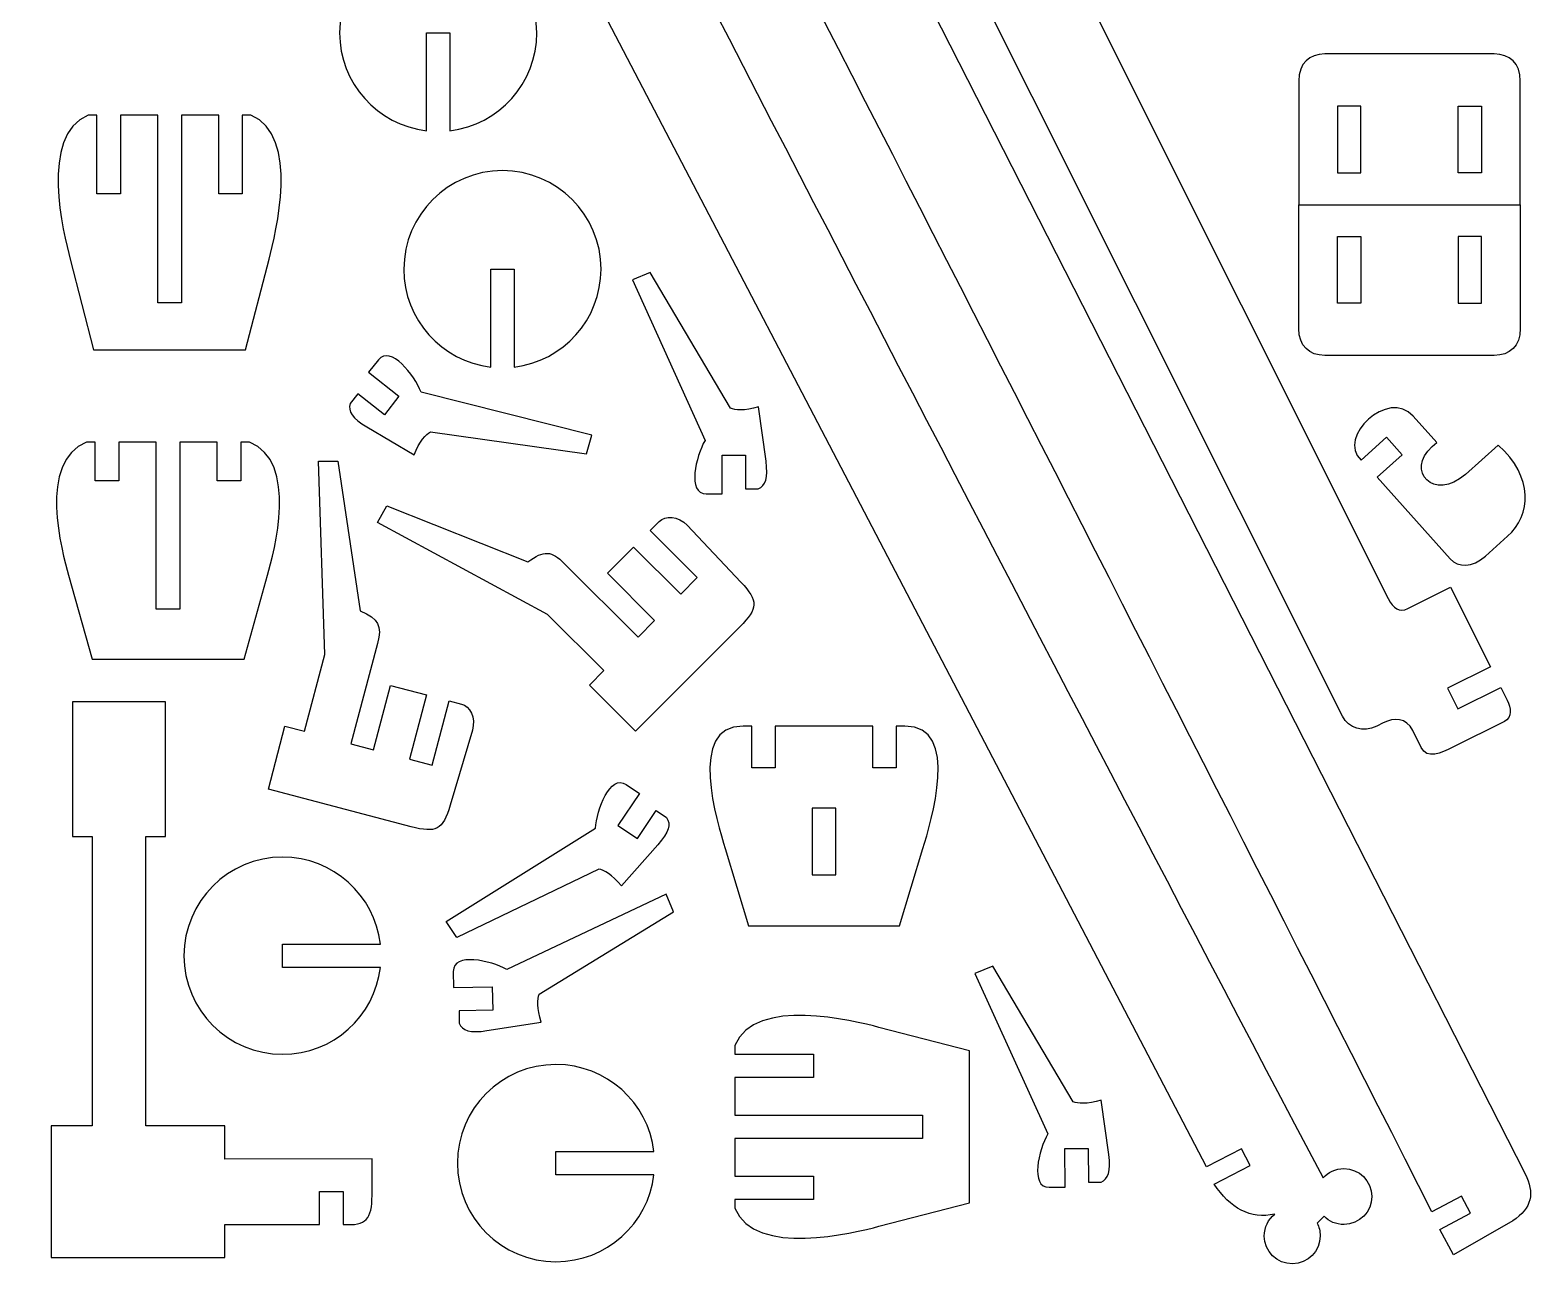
# Model space of a CAD drawing. Header units: centimetres. Extents: x -1670 to 781, y 182 to 1564.
# Drawn here: x -397 to 181, y 647 to 1121 of the extents above; entities that cross this region are included whole.
import ezdxf

# ---------------------------------------------------------------- set-up
doc = ezdxf.new("R2010")
doc.units = ezdxf.units.CM
doc.header["$MEASUREMENT"] = 0
doc.layers.add('Camada 1', color=3, linetype='Continuous')

msp = doc.modelspace()

# ---------------------------------------------------------------- linework, layer by layer
at = {"layer": 'Camada 1', "lineweight": 25}
for points, knots in [([(-339.38, 1449.46), (-292.67, 1438.41), (-248.25, 1415.81), (-209.82, 1350.07), (-209.82, 1350.07), (-209.82, 1350.07), (-193.86, 1322.9), (-193.86, 1322.9), (-193.86, 1322.9), (-193.86, 1322.9), (-181.94, 1329.22), (-181.94, 1329.22), (-181.94, 1329.22), (-181.94, 1329.22), (-178.48, 1322.7), (-178.48, 1322.7), (-178.48, 1322.7), (-178.48, 1322.7), (-190.9, 1316.11), (-190.9, 1316.11), (-190.9, 1316.11), (-79.57, 1100.44), (31.25, 883.26), (141.09, 667.17), (141.09, 667.17), (141.09, 667.17), (152.42, 673.18), (152.42, 673.18), (152.42, 673.18), (152.42, 673.18), (155.88, 666.66), (155.88, 666.66), (155.88, 666.66), (155.88, 666.66), (144.13, 660.43), (144.13, 660.43), (144.13, 660.43), (144.13, 660.43), (149.36, 650.59), (149.36, 650.59), (149.36, 650.59), (149.36, 650.59), (172.18, 663.65), (172.18, 663.65), (172.18, 663.65), (179.44, 668.64), (180.6, 674.36), (176.83, 681.76), (176.83, 681.76), (176.83, 681.76), (-261.38, 1541.82), (-261.38, 1541.82), (-261.38, 1541.82), (-272.38, 1564.21), (-288.93, 1560.38), (-303.76, 1538.89), (-303.76, 1538.89), (-303.76, 1538.89), (-375.69, 1533.93), (-375.69, 1533.93), (-375.69, 1533.93), (-396.99, 1532.45), (-394.99, 1500.41), (-377.43, 1494.26), (-377.43, 1494.26), (-374.27, 1493.67), (-372.58, 1493.82), (-371.82, 1495.42), (-371.82, 1495.42), (-371.82, 1495.42), (-377.38, 1506.8), (-377.38, 1506.8), (-377.38, 1506.8), (-377.38, 1506.8), (-369.3, 1510.75), (-369.3, 1510.75), (-369.3, 1510.75), (-369.3, 1510.75), (-339.38, 1449.46), (-339.38, 1449.46)], [0, 0, 0, 0, 0.047619, 0.047619, 0.047619, 0.047619, 0.095238, 0.095238, 0.095238, 0.095238, 0.142857, 0.142857, 0.142857, 0.142857, 0.190476, 0.190476, 0.190476, 0.190476, 0.238095, 0.238095, 0.238095, 0.238095, 0.285714, 0.285714, 0.285714, 0.285714, 0.333333, 0.333333, 0.333333, 0.333333, 0.380952, 0.380952, 0.380952, 0.380952, 0.428571, 0.428571, 0.428571, 0.428571, 0.47619, 0.47619, 0.47619, 0.47619, 0.52381, 0.52381, 0.52381, 0.52381, 0.571429, 0.571429, 0.571429, 0.571429, 0.619048, 0.619048, 0.619048, 0.619048, 0.666667, 0.666667, 0.666667, 0.666667, 0.714286, 0.714286, 0.714286, 0.714286, 0.761905, 0.761905, 0.761905, 0.761905, 0.809524, 0.809524, 0.809524, 0.809524, 0.857143, 0.857143, 0.857143, 0.857143, 0.904762, 0.904762, 0.904762, 0.904762, 1, 1, 1, 1]), ([(99.66, 665.48), (101.62, 663.43), (104.28, 662.28), (107.34, 662.3), (107.34, 662.3), (113.26, 662.33), (118.04, 667.16), (118.01, 673.09), (118.01, 673.09), (117.98, 679.01), (113.15, 683.79), (107.22, 683.76), (107.22, 683.76), (107.22, 683.76), (107.22, 683.76), (107.22, 683.76), (107.22, 683.76), (104.06, 683.74), (101.23, 682.36), (99.28, 680.18), (99.28, 680.18), (-16.99, 900.81), (-132.46, 1123.94), (-247.57, 1348.24), (-247.57, 1348.24), (-267.17, 1397.35), (-312.9, 1429.83), (-384.41, 1442.47), (-384.41, 1442.47), (-384.41, 1442.47), (-359.63, 1392.71), (-359.63, 1392.71), (-359.63, 1392.71), (-331.19, 1384.47), (-303.88, 1368.32), (-285.38, 1336.58), (-285.38, 1336.58), (-285.38, 1336.58), (-269.74, 1344.71), (-269.74, 1344.71), (-269.74, 1344.71), (-269.74, 1344.71), (-266.44, 1338.34), (-266.44, 1338.34), (-266.44, 1338.34), (-266.44, 1338.34), (-282.56, 1329.96), (-282.56, 1329.96), (-282.56, 1329.96), (-282.56, 1329.96), (54.6, 684.38), (54.6, 684.38), (54.6, 684.38), (54.6, 684.38), (67.99, 691.34), (67.99, 691.34), (67.99, 691.34), (67.99, 691.34), (71.3, 684.97), (71.3, 684.97), (71.3, 684.97), (71.3, 684.97), (57.51, 677.8), (57.51, 677.8), (57.51, 677.8), (63.66, 668.53), (71.31, 664.21), (80.73, 666.28), (80.73, 666.28), (78.28, 664.3), (76.72, 661.27), (76.73, 657.87), (76.73, 657.87), (76.77, 651.94), (81.59, 647.17), (87.52, 647.2), (87.52, 647.2), (93.45, 647.23), (98.22, 652.06), (98.19, 657.98), (98.19, 657.98), (98.19, 657.98), (98.19, 657.98), (98.19, 657.98), (98.19, 657.98), (98.19, 657.98), (98.19, 657.98), (98.19, 657.98), (98.19, 657.98), (98.19, 657.98), (98.19, 657.99), (98.19, 657.99), (98.19, 657.99), (98.18, 659.74), (97.75, 661.39), (97, 662.84), (97, 662.84), (97, 662.84), (99.66, 665.48), (99.66, 665.48)], [0, 0, 0, 0, 0.038462, 0.038462, 0.038462, 0.038462, 0.076923, 0.076923, 0.076923, 0.076923, 0.115385, 0.115385, 0.115385, 0.115385, 0.153846, 0.153846, 0.153846, 0.153846, 0.192308, 0.192308, 0.192308, 0.192308, 0.230769, 0.230769, 0.230769, 0.230769, 0.269231, 0.269231, 0.269231, 0.269231, 0.307692, 0.307692, 0.307692, 0.307692, 0.346154, 0.346154, 0.346154, 0.346154, 0.384615, 0.384615, 0.384615, 0.384615, 0.423077, 0.423077, 0.423077, 0.423077, 0.461538, 0.461538, 0.461538, 0.461538, 0.5, 0.5, 0.5, 0.5, 0.538462, 0.538462, 0.538462, 0.538462, 0.576923, 0.576923, 0.576923, 0.576923, 0.615385, 0.615385, 0.615385, 0.615385, 0.653846, 0.653846, 0.653846, 0.653846, 0.692308, 0.692308, 0.692308, 0.692308, 0.730769, 0.730769, 0.730769, 0.730769, 0.769231, 0.769231, 0.769231, 0.769231, 0.807692, 0.807692, 0.807692, 0.807692, 0.846154, 0.846154, 0.846154, 0.846154, 0.884615, 0.884615, 0.884615, 0.884615, 0.923077, 0.923077, 0.923077, 0.923077, 1, 1, 1, 1]), ([(106.77, 857.44), (109.16, 852.67), (114.7, 851.01), (119.88, 853.6), (119.88, 853.6), (119.88, 853.6), (122.38, 854.85), (122.38, 854.85), (122.38, 854.85), (126.55, 856.94), (131.21, 856.93), (133.71, 851.92), (133.71, 851.92), (133.71, 851.92), (137.01, 845.34), (137.01, 845.34), (137.01, 845.34), (139.25, 840.86), (144.41, 843.14), (149.1, 845.49), (149.1, 845.49), (149.1, 845.49), (168.89, 855.4), (168.89, 855.4), (168.89, 855.4), (171.87, 856.89), (171.53, 860.68), (169.92, 863.57), (169.92, 863.57), (169.92, 863.57), (167.48, 868.46), (167.48, 868.46), (167.48, 868.46), (167.48, 868.46), (151.01, 860.22), (151.01, 860.22), (151.01, 860.22), (151.01, 860.22), (147.04, 868.15), (147.04, 868.15), (147.04, 868.15), (147.04, 868.15), (163.5, 876.4), (163.5, 876.4), (163.5, 876.4), (163.5, 876.4), (148.21, 906.96), (148.21, 906.96), (148.21, 906.96), (148.21, 906.96), (131.83, 898.76), (131.83, 898.76), (131.83, 898.76), (128.6, 897.14), (126.26, 898.73), (124.34, 902.56), (124.34, 902.56), (124.34, 902.56), (-45.16, 1241.15), (-45.16, 1241.15), (-45.16, 1241.15), (-47.08, 1244.98), (-46.95, 1247.81), (-43.72, 1249.42), (-43.72, 1249.42), (-43.72, 1249.42), (-27.34, 1257.63), (-27.34, 1257.63), (-27.34, 1257.63), (-27.34, 1257.63), (-42.64, 1288.18), (-42.64, 1288.18), (-42.64, 1288.18), (-42.64, 1288.18), (-59.11, 1279.94), (-59.11, 1279.94), (-59.11, 1279.94), (-59.11, 1279.94), (-63.08, 1287.88), (-63.08, 1287.88), (-63.08, 1287.88), (-63.08, 1287.88), (-46.62, 1296.12), (-46.62, 1296.12), (-46.62, 1296.12), (-46.62, 1296.12), (-49.07, 1301.01), (-49.07, 1301.01), (-49.07, 1301.01), (-50.41, 1304.02), (-53.25, 1306.57), (-56.23, 1305.07), (-56.23, 1305.07), (-56.23, 1305.07), (-76.02, 1295.17), (-76.02, 1295.17), (-76.02, 1295.17), (-80.7, 1292.82), (-85.62, 1290.05), (-83.38, 1285.58), (-83.38, 1285.58), (-83.38, 1285.58), (-80.09, 1278.99), (-80.09, 1278.99), (-80.09, 1278.99), (-77.58, 1273.99), (-80.36, 1270.26), (-84.53, 1268.17), (-84.53, 1268.17), (-84.53, 1268.17), (-87.03, 1266.91), (-87.03, 1266.91), (-87.03, 1266.91), (-92.21, 1264.32), (-94.2, 1258.88), (-91.81, 1254.11), (-91.81, 1254.11), (-91.81, 1254.11), (106.77, 857.44), (106.77, 857.44)], [0, 0, 0, 0, 0.032258, 0.032258, 0.032258, 0.032258, 0.064516, 0.064516, 0.064516, 0.064516, 0.096774, 0.096774, 0.096774, 0.096774, 0.129032, 0.129032, 0.129032, 0.129032, 0.16129, 0.16129, 0.16129, 0.16129, 0.193548, 0.193548, 0.193548, 0.193548, 0.225806, 0.225806, 0.225806, 0.225806, 0.258065, 0.258065, 0.258065, 0.258065, 0.290323, 0.290323, 0.290323, 0.290323, 0.322581, 0.322581, 0.322581, 0.322581, 0.354839, 0.354839, 0.354839, 0.354839, 0.387097, 0.387097, 0.387097, 0.387097, 0.419355, 0.419355, 0.419355, 0.419355, 0.451613, 0.451613, 0.451613, 0.451613, 0.483871, 0.483871, 0.483871, 0.483871, 0.516129, 0.516129, 0.516129, 0.516129, 0.548387, 0.548387, 0.548387, 0.548387, 0.580645, 0.580645, 0.580645, 0.580645, 0.612903, 0.612903, 0.612903, 0.612903, 0.645161, 0.645161, 0.645161, 0.645161, 0.677419, 0.677419, 0.677419, 0.677419, 0.709677, 0.709677, 0.709677, 0.709677, 0.741935, 0.741935, 0.741935, 0.741935, 0.774194, 0.774194, 0.774194, 0.774194, 0.806452, 0.806452, 0.806452, 0.806452, 0.83871, 0.83871, 0.83871, 0.83871, 0.870968, 0.870968, 0.870968, 0.870968, 0.903226, 0.903226, 0.903226, 0.903226, 0.935484, 0.935484, 0.935484, 0.935484, 1, 1, 1, 1]), ([(-244.85, 1082.16), (-263.64, 1084.38), (-278.2, 1100.36), (-278.2, 1119.74), (-278.2, 1119.74), (-278.2, 1140.65), (-261.26, 1157.59), (-240.36, 1157.59), (-240.36, 1157.59), (-219.45, 1157.59), (-202.51, 1140.65), (-202.51, 1119.74), (-202.51, 1119.74), (-202.51, 1100.36), (-217.08, 1084.39), (-235.86, 1082.16), (-235.86, 1082.16), (-235.86, 1082.16), (-235.86, 1119.74), (-235.86, 1119.74), (-235.86, 1119.74), (-235.86, 1119.74), (-244.85, 1119.74), (-244.85, 1119.74), (-244.85, 1119.74), (-244.85, 1119.74), (-244.85, 1082.16), (-244.85, 1082.16)], [0, 0, 0, 0, 0.125, 0.125, 0.125, 0.125, 0.25, 0.25, 0.25, 0.25, 0.375, 0.375, 0.375, 0.375, 0.5, 0.5, 0.5, 0.5, 0.625, 0.625, 0.625, 0.625, 0.75, 0.75, 0.75, 0.75, 1, 1, 1, 1]), ([(164.98, 1111.61), (170.94, 1111.61), (174.98, 1108.07), (174.98, 1101.26), (174.98, 1101.26), (174.98, 1101.26), (174.98, 1053.76), (174.98, 1053.76), (174.98, 1053.76), (174.98, 1053.76), (89.98, 1053.76), (89.98, 1053.76), (89.98, 1053.76), (89.98, 1053.76), (89.98, 1101.26), (89.98, 1101.26), (89.98, 1101.26), (89.98, 1108.07), (94.03, 1111.61), (99.98, 1111.61), (99.98, 1111.61), (99.98, 1111.61), (164.98, 1111.61), (164.98, 1111.61)], [0, 0, 0, 0, 0.142857, 0.142857, 0.142857, 0.142857, 0.285714, 0.285714, 0.285714, 0.285714, 0.428571, 0.428571, 0.428571, 0.428571, 0.571429, 0.571429, 0.571429, 0.571429, 0.714286, 0.714286, 0.714286, 0.714286, 1, 1, 1, 1]), ([(-338.94, 1088.19), (-338.94, 1088.19), (-324.52, 1088.19), (-324.52, 1088.19), (-324.52, 1088.19), (-324.52, 1088.19), (-324.52, 1057.93), (-324.52, 1057.93), (-324.52, 1057.93), (-324.52, 1057.93), (-315.53, 1057.93), (-315.53, 1057.93), (-315.53, 1057.93), (-315.53, 1057.93), (-315.53, 1088.19), (-315.53, 1088.19), (-315.53, 1088.19), (-315.53, 1088.19), (-312.21, 1088.19), (-312.21, 1088.19), (-312.21, 1088.19), (-293.16, 1080.24), (-302.78, 1042.45), (-305.26, 1032.89), (-305.26, 1032.89), (-305.26, 1032.89), (-314.26, 998.09), (-314.26, 998.09), (-314.26, 998.09), (-314.26, 998.09), (-372.6, 998.09), (-372.6, 998.09), (-372.6, 998.09), (-372.6, 998.09), (-381.61, 1032.89), (-381.61, 1032.89), (-381.61, 1032.89), (-384.08, 1042.45), (-393.7, 1080.24), (-374.66, 1088.19), (-374.66, 1088.19), (-374.66, 1088.19), (-371.34, 1088.19), (-371.34, 1088.19), (-371.34, 1088.19), (-371.34, 1088.19), (-371.34, 1057.93), (-371.34, 1057.93), (-371.34, 1057.93), (-371.34, 1057.93), (-362.34, 1057.93), (-362.34, 1057.93), (-362.34, 1057.93), (-362.34, 1057.93), (-362.34, 1088.19), (-362.34, 1088.19), (-362.34, 1088.19), (-362.34, 1088.19), (-347.93, 1088.19), (-347.93, 1088.19), (-347.93, 1088.19), (-347.93, 1088.19), (-347.93, 1016.09), (-347.93, 1016.09), (-347.93, 1016.09), (-347.93, 1016.09), (-338.94, 1016.09), (-338.94, 1016.09), (-338.94, 1016.09), (-338.94, 1016.09), (-338.94, 1088.19), (-338.94, 1088.19)], [0, 0, 0, 0, 0.052632, 0.052632, 0.052632, 0.052632, 0.105263, 0.105263, 0.105263, 0.105263, 0.157895, 0.157895, 0.157895, 0.157895, 0.210526, 0.210526, 0.210526, 0.210526, 0.263158, 0.263158, 0.263158, 0.263158, 0.315789, 0.315789, 0.315789, 0.315789, 0.368421, 0.368421, 0.368421, 0.368421, 0.421053, 0.421053, 0.421053, 0.421053, 0.473684, 0.473684, 0.473684, 0.473684, 0.526316, 0.526316, 0.526316, 0.526316, 0.578947, 0.578947, 0.578947, 0.578947, 0.631579, 0.631579, 0.631579, 0.631579, 0.684211, 0.684211, 0.684211, 0.684211, 0.736842, 0.736842, 0.736842, 0.736842, 0.789474, 0.789474, 0.789474, 0.789474, 0.842105, 0.842105, 0.842105, 0.842105, 0.894737, 0.894737, 0.894737, 0.894737, 1, 1, 1, 1]), ([(104.84, 1065.93), (104.84, 1065.93), (104.84, 1091.53), (104.84, 1091.53), (104.84, 1091.53), (104.84, 1091.53), (113.83, 1091.53), (113.83, 1091.53), (113.83, 1091.53), (113.83, 1091.53), (113.83, 1065.93), (113.83, 1065.93), (113.83, 1065.93), (113.83, 1065.93), (104.84, 1065.93), (104.84, 1065.93)], [0, 0, 0, 0, 0.2, 0.2, 0.2, 0.2, 0.4, 0.4, 0.4, 0.4, 0.6, 0.6, 0.6, 0.6, 1, 1, 1, 1]), ([(160.13, 1065.93), (160.13, 1065.93), (160.13, 1091.53), (160.13, 1091.53), (160.13, 1091.53), (160.13, 1091.53), (151.13, 1091.53), (151.13, 1091.53), (151.13, 1091.53), (151.13, 1091.53), (151.13, 1065.93), (151.13, 1065.93), (151.13, 1065.93), (151.13, 1065.93), (160.13, 1065.93), (160.13, 1065.93)], [0, 0, 0, 0, 0.2, 0.2, 0.2, 0.2, 0.4, 0.4, 0.4, 0.4, 0.6, 0.6, 0.6, 0.6, 1, 1, 1, 1]), ([(-220.19, 991.43), (-238.98, 993.64), (-253.54, 1009.62), (-253.54, 1029.01), (-253.54, 1029.01), (-253.54, 1049.91), (-236.6, 1066.85), (-215.69, 1066.85), (-215.69, 1066.85), (-194.79, 1066.85), (-177.85, 1049.91), (-177.85, 1029.01), (-177.85, 1029.01), (-177.85, 1009.63), (-192.42, 993.65), (-211.2, 991.43), (-211.2, 991.43), (-211.2, 991.43), (-211.2, 1029.01), (-211.2, 1029.01), (-211.2, 1029.01), (-211.2, 1029.01), (-220.19, 1029.01), (-220.19, 1029.01), (-220.19, 1029.01), (-220.19, 1029.01), (-220.19, 991.43), (-220.19, 991.43)], [0, 0, 0, 0, 0.125, 0.125, 0.125, 0.125, 0.25, 0.25, 0.25, 0.25, 0.375, 0.375, 0.375, 0.375, 0.5, 0.5, 0.5, 0.5, 0.625, 0.625, 0.625, 0.625, 0.75, 0.75, 0.75, 0.75, 1, 1, 1, 1]), ([(164.98, 995.91), (170.94, 995.91), (174.98, 999.45), (174.98, 1006.25), (174.98, 1006.25), (174.98, 1006.25), (174.98, 1053.76), (174.98, 1053.76), (174.98, 1053.76), (174.98, 1053.76), (89.98, 1053.76), (89.98, 1053.76), (89.98, 1053.76), (89.98, 1053.76), (89.98, 1006.25), (89.98, 1006.25), (89.98, 1006.25), (89.98, 999.45), (94.03, 995.91), (99.98, 995.91), (99.98, 995.91), (99.98, 995.91), (164.98, 995.91), (164.98, 995.91)], [0, 0, 0, 0, 0.142857, 0.142857, 0.142857, 0.142857, 0.285714, 0.285714, 0.285714, 0.285714, 0.428571, 0.428571, 0.428571, 0.428571, 0.571429, 0.571429, 0.571429, 0.571429, 0.714286, 0.714286, 0.714286, 0.714286, 1, 1, 1, 1]), ([(104.84, 1041.58), (104.84, 1041.58), (104.84, 1015.99), (104.84, 1015.99), (104.84, 1015.99), (104.84, 1015.99), (113.83, 1015.99), (113.83, 1015.99), (113.83, 1015.99), (113.83, 1015.99), (113.83, 1041.58), (113.83, 1041.58), (113.83, 1041.58), (113.83, 1041.58), (104.84, 1041.58), (104.84, 1041.58)], [0, 0, 0, 0, 0.2, 0.2, 0.2, 0.2, 0.4, 0.4, 0.4, 0.4, 0.6, 0.6, 0.6, 0.6, 1, 1, 1, 1]), ([(160.13, 1041.58), (160.13, 1041.58), (160.13, 1015.99), (160.13, 1015.99), (160.13, 1015.99), (160.13, 1015.99), (151.13, 1015.99), (151.13, 1015.99), (151.13, 1015.99), (151.13, 1015.99), (151.13, 1041.58), (151.13, 1041.58), (151.13, 1041.58), (151.13, 1041.58), (160.13, 1041.58), (160.13, 1041.58)], [0, 0, 0, 0, 0.2, 0.2, 0.2, 0.2, 0.4, 0.4, 0.4, 0.4, 0.6, 0.6, 0.6, 0.6, 1, 1, 1, 1]), ([(-137.93, 963.29), (-137.93, 963.29), (-165.79, 1024.88), (-165.79, 1024.88), (-165.79, 1024.88), (-165.79, 1024.88), (-158.97, 1027.69), (-158.97, 1027.69), (-158.97, 1027.69), (-158.97, 1027.69), (-128.19, 975.61), (-128.19, 975.61), (-128.19, 975.61), (-126.42, 974.81), (-122.83, 974.56), (-117.4, 976.16), (-117.4, 976.16), (-117.4, 976.16), (-114.52, 955.31), (-114.52, 955.31), (-114.52, 955.31), (-113.64, 948.89), (-114.69, 945.86), (-117.5, 944.74), (-117.5, 944.74), (-117.5, 944.74), (-122.34, 944.73), (-122.34, 944.73), (-122.34, 944.73), (-122.34, 944.73), (-122.37, 957.67), (-122.37, 957.67), (-122.37, 957.67), (-122.37, 957.67), (-131.36, 957.64), (-131.36, 957.64), (-131.36, 957.64), (-131.36, 957.64), (-131.32, 942.79), (-131.32, 942.79), (-131.32, 942.79), (-131.32, 942.79), (-137.43, 942.78), (-137.43, 942.78), (-137.43, 942.78), (-144.89, 942.76), (-141.43, 957.28), (-137.93, 963.29)], [0, 0, 0, 0, 0.076923, 0.076923, 0.076923, 0.076923, 0.153846, 0.153846, 0.153846, 0.153846, 0.230769, 0.230769, 0.230769, 0.230769, 0.307692, 0.307692, 0.307692, 0.307692, 0.384615, 0.384615, 0.384615, 0.384615, 0.461538, 0.461538, 0.461538, 0.461538, 0.538462, 0.538462, 0.538462, 0.538462, 0.615385, 0.615385, 0.615385, 0.615385, 0.692308, 0.692308, 0.692308, 0.692308, 0.769231, 0.769231, 0.769231, 0.769231, 0.846154, 0.846154, 0.846154, 0.846154, 1, 1, 1, 1]), ([(-246.92, 981.82), (-246.92, 981.82), (-181.38, 965.26), (-181.38, 965.26), (-181.38, 965.26), (-181.38, 965.26), (-183.43, 958.18), (-183.43, 958.18), (-183.43, 958.18), (-183.43, 958.18), (-243.34, 966.52), (-243.34, 966.52), (-243.34, 966.52), (-245.07, 965.64), (-247.5, 962.99), (-249.63, 957.74), (-249.63, 957.74), (-249.63, 957.74), (-267.74, 968.47), (-267.74, 968.47), (-267.74, 968.47), (-273.32, 971.78), (-275.03, 974.49), (-274.15, 977.39), (-274.15, 977.39), (-274.15, 977.39), (-271.15, 981.18), (-271.15, 981.18), (-271.15, 981.18), (-271.15, 981.18), (-261.01, 973.15), (-261.01, 973.15), (-261.01, 973.15), (-261.01, 973.15), (-255.43, 980.2), (-255.43, 980.2), (-255.43, 980.2), (-255.43, 980.2), (-267.07, 989.41), (-267.07, 989.41), (-267.07, 989.41), (-267.07, 989.41), (-263.28, 994.2), (-263.28, 994.2), (-263.28, 994.2), (-258.65, 1000.05), (-249.44, 988.3), (-246.92, 981.82)], [0, 0, 0, 0, 0.076923, 0.076923, 0.076923, 0.076923, 0.153846, 0.153846, 0.153846, 0.153846, 0.230769, 0.230769, 0.230769, 0.230769, 0.307692, 0.307692, 0.307692, 0.307692, 0.384615, 0.384615, 0.384615, 0.384615, 0.461538, 0.461538, 0.461538, 0.461538, 0.538462, 0.538462, 0.538462, 0.538462, 0.615385, 0.615385, 0.615385, 0.615385, 0.692308, 0.692308, 0.692308, 0.692308, 0.769231, 0.769231, 0.769231, 0.769231, 0.846154, 0.846154, 0.846154, 0.846154, 1, 1, 1, 1]), ([(113.86, 955.7), (104.32, 964.43), (124.34, 983.33), (133.9, 972.62), (133.9, 972.62), (133.9, 972.62), (142.95, 962.5), (142.95, 962.5), (142.95, 962.5), (142.95, 962.5), (141.2, 960.95), (141.2, 960.95), (141.2, 960.95), (130.58, 951.61), (141.94, 939.56), (153.9, 950.24), (153.9, 950.24), (153.9, 950.24), (166.51, 961.51), (166.51, 961.51), (166.51, 961.51), (180.23, 949.25), (179.24, 934.61), (170.14, 926.48), (170.14, 926.48), (170.14, 926.48), (161.58, 918.83), (161.58, 918.83), (161.58, 918.83), (156.63, 914.41), (151.14, 914.46), (148.12, 917.83), (148.12, 917.83), (148.12, 917.83), (120.09, 949.21), (120.09, 949.21), (120.09, 949.21), (120.09, 949.21), (129.68, 957.78), (129.68, 957.78), (129.68, 957.78), (129.68, 957.78), (123.69, 964.48), (123.69, 964.48), (123.69, 964.48), (123.69, 964.48), (113.86, 955.7), (113.86, 955.7)], [0, 0, 0, 0, 0.076923, 0.076923, 0.076923, 0.076923, 0.153846, 0.153846, 0.153846, 0.153846, 0.230769, 0.230769, 0.230769, 0.230769, 0.307692, 0.307692, 0.307692, 0.307692, 0.384615, 0.384615, 0.384615, 0.384615, 0.461538, 0.461538, 0.461538, 0.461538, 0.538462, 0.538462, 0.538462, 0.538462, 0.615385, 0.615385, 0.615385, 0.615385, 0.692308, 0.692308, 0.692308, 0.692308, 0.769231, 0.769231, 0.769231, 0.769231, 0.846154, 0.846154, 0.846154, 0.846154, 1, 1, 1, 1]), ([(-339.56, 962.58), (-339.56, 962.58), (-325.14, 962.58), (-325.14, 962.58), (-325.14, 962.58), (-325.14, 962.58), (-325.14, 947.77), (-325.14, 947.77), (-325.14, 947.77), (-325.14, 947.77), (-316.15, 947.77), (-316.15, 947.77), (-316.15, 947.77), (-316.15, 947.77), (-316.15, 962.58), (-316.15, 962.58), (-316.15, 962.58), (-316.15, 962.58), (-312.83, 962.58), (-312.83, 962.58), (-312.83, 962.58), (-293.78, 955.24), (-303.4, 920.33), (-305.88, 911.5), (-305.88, 911.5), (-305.88, 911.5), (-314.88, 879.35), (-314.88, 879.35), (-314.88, 879.35), (-314.88, 879.35), (-373.23, 879.35), (-373.23, 879.35), (-373.23, 879.35), (-373.23, 879.35), (-382.23, 911.5), (-382.23, 911.5), (-382.23, 911.5), (-384.7, 920.33), (-394.32, 955.24), (-375.28, 962.58), (-375.28, 962.58), (-375.28, 962.58), (-371.96, 962.58), (-371.96, 962.58), (-371.96, 962.58), (-371.96, 962.58), (-371.96, 947.77), (-371.96, 947.77), (-371.96, 947.77), (-371.96, 947.77), (-362.96, 947.77), (-362.96, 947.77), (-362.96, 947.77), (-362.96, 947.77), (-362.96, 962.58), (-362.96, 962.58), (-362.96, 962.58), (-362.96, 962.58), (-348.55, 962.58), (-348.55, 962.58), (-348.55, 962.58), (-348.55, 962.58), (-348.55, 898.45), (-348.55, 898.45), (-348.55, 898.45), (-348.55, 898.45), (-339.56, 898.45), (-339.56, 898.45), (-339.56, 898.45), (-339.56, 898.45), (-339.56, 962.58), (-339.56, 962.58)], [0, 0, 0, 0, 0.052632, 0.052632, 0.052632, 0.052632, 0.105263, 0.105263, 0.105263, 0.105263, 0.157895, 0.157895, 0.157895, 0.157895, 0.210526, 0.210526, 0.210526, 0.210526, 0.263158, 0.263158, 0.263158, 0.263158, 0.315789, 0.315789, 0.315789, 0.315789, 0.368421, 0.368421, 0.368421, 0.368421, 0.421053, 0.421053, 0.421053, 0.421053, 0.473684, 0.473684, 0.473684, 0.473684, 0.526316, 0.526316, 0.526316, 0.526316, 0.578947, 0.578947, 0.578947, 0.578947, 0.631579, 0.631579, 0.631579, 0.631579, 0.684211, 0.684211, 0.684211, 0.684211, 0.736842, 0.736842, 0.736842, 0.736842, 0.789474, 0.789474, 0.789474, 0.789474, 0.842105, 0.842105, 0.842105, 0.842105, 0.894737, 0.894737, 0.894737, 0.894737, 1, 1, 1, 1]), ([(-263.69, 885.28), (-261.87, 892.23), (-263.1, 894.69), (-270.24, 897.81), (-270.24, 897.81), (-270.24, 897.81), (-278.86, 955.35), (-278.86, 955.35), (-278.86, 955.35), (-278.86, 955.35), (-286.24, 955.28), (-286.24, 955.28), (-286.24, 955.28), (-286.24, 955.28), (-283.86, 881.13), (-283.86, 881.13), (-283.86, 881.13), (-283.86, 881.13), (-291.61, 851.62), (-291.61, 851.62), (-291.61, 851.62), (-291.61, 851.62), (-299.16, 853.6), (-299.16, 853.6), (-299.16, 853.6), (-299.16, 853.6), (-305.52, 829.38), (-305.52, 829.38), (-305.52, 829.38), (-305.52, 829.38), (-250.74, 814.99), (-250.74, 814.99), (-250.74, 814.99), (-241.19, 812.48), (-238.59, 813.71), (-235.78, 823.21), (-235.78, 823.21), (-235.78, 823.21), (-227.24, 852), (-227.24, 852), (-227.24, 852), (-225.79, 856.91), (-228.29, 861.25), (-231.36, 862.06), (-231.36, 862.06), (-231.36, 862.06), (-236.2, 863.33), (-236.2, 863.33), (-236.2, 863.33), (-236.2, 863.33), (-242.7, 838.57), (-242.7, 838.57), (-242.7, 838.57), (-242.7, 838.57), (-251.4, 840.86), (-251.4, 840.86), (-251.4, 840.86), (-251.4, 840.86), (-244.9, 865.61), (-244.9, 865.61), (-244.9, 865.61), (-244.9, 865.61), (-258.62, 869.22), (-258.62, 869.22), (-258.62, 869.22), (-258.62, 869.22), (-265.13, 844.47), (-265.13, 844.47), (-265.13, 844.47), (-265.13, 844.47), (-273.82, 846.75), (-273.82, 846.75), (-273.82, 846.75), (-273.82, 846.75), (-263.69, 885.28), (-263.69, 885.28)], [0, 0, 0, 0, 0.05, 0.05, 0.05, 0.05, 0.1, 0.1, 0.1, 0.1, 0.15, 0.15, 0.15, 0.15, 0.2, 0.2, 0.2, 0.2, 0.25, 0.25, 0.25, 0.25, 0.3, 0.3, 0.3, 0.3, 0.35, 0.35, 0.35, 0.35, 0.4, 0.4, 0.4, 0.4, 0.45, 0.45, 0.45, 0.45, 0.5, 0.5, 0.5, 0.5, 0.55, 0.55, 0.55, 0.55, 0.6, 0.6, 0.6, 0.6, 0.65, 0.65, 0.65, 0.65, 0.7, 0.7, 0.7, 0.7, 0.75, 0.75, 0.75, 0.75, 0.8, 0.8, 0.8, 0.8, 0.85, 0.85, 0.85, 0.85, 0.9, 0.9, 0.9, 0.9, 1, 1, 1, 1]), ([(-191.85, 915.96), (-196.93, 921.03), (-199.68, 921.22), (-205.97, 916.61), (-205.97, 916.61), (-205.97, 916.61), (-260.03, 938.13), (-260.03, 938.13), (-260.03, 938.13), (-260.03, 938.13), (-263.68, 931.71), (-263.68, 931.71), (-263.68, 931.71), (-263.68, 931.71), (-198.41, 896.45), (-198.41, 896.45), (-198.41, 896.45), (-198.41, 896.45), (-176.81, 874.9), (-176.81, 874.9), (-176.81, 874.9), (-176.81, 874.9), (-182.32, 869.37), (-182.32, 869.37), (-182.32, 869.37), (-182.32, 869.37), (-164.59, 851.68), (-164.59, 851.68), (-164.59, 851.68), (-164.59, 851.68), (-124.58, 891.77), (-124.58, 891.77), (-124.58, 891.77), (-117.61, 898.76), (-117.37, 901.62), (-124.16, 908.84), (-124.16, 908.84), (-124.16, 908.84), (-144.74, 930.7), (-144.74, 930.7), (-144.74, 930.7), (-148.25, 934.43), (-153.26, 934.45), (-155.5, 932.21), (-155.5, 932.21), (-155.5, 932.21), (-159.04, 928.67), (-159.04, 928.67), (-159.04, 928.67), (-159.04, 928.67), (-140.92, 910.59), (-140.92, 910.59), (-140.92, 910.59), (-140.92, 910.59), (-147.27, 904.22), (-147.27, 904.22), (-147.27, 904.22), (-147.27, 904.22), (-165.39, 922.3), (-165.39, 922.3), (-165.39, 922.3), (-165.39, 922.3), (-175.41, 912.26), (-175.41, 912.26), (-175.41, 912.26), (-175.41, 912.26), (-157.3, 894.18), (-157.3, 894.18), (-157.3, 894.18), (-157.3, 894.18), (-163.65, 887.81), (-163.65, 887.81), (-163.65, 887.81), (-163.65, 887.81), (-191.85, 915.96), (-191.85, 915.96)], [0, 0, 0, 0, 0.05, 0.05, 0.05, 0.05, 0.1, 0.1, 0.1, 0.1, 0.15, 0.15, 0.15, 0.15, 0.2, 0.2, 0.2, 0.2, 0.25, 0.25, 0.25, 0.25, 0.3, 0.3, 0.3, 0.3, 0.35, 0.35, 0.35, 0.35, 0.4, 0.4, 0.4, 0.4, 0.45, 0.45, 0.45, 0.45, 0.5, 0.5, 0.5, 0.5, 0.55, 0.55, 0.55, 0.55, 0.6, 0.6, 0.6, 0.6, 0.65, 0.65, 0.65, 0.65, 0.7, 0.7, 0.7, 0.7, 0.75, 0.75, 0.75, 0.75, 0.8, 0.8, 0.8, 0.8, 0.85, 0.85, 0.85, 0.85, 0.9, 0.9, 0.9, 0.9, 1, 1, 1, 1]), ([(-352.51, 700.15), (-352.51, 700.15), (-322.21, 700.15), (-322.21, 700.15), (-322.21, 700.15), (-322.21, 700.15), (-322.22, 687.34), (-322.22, 687.34), (-322.22, 687.34), (-322.22, 687.34), (-265.75, 687.44), (-265.75, 687.44), (-265.75, 687.44), (-265.75, 687.44), (-265.75, 673.46), (-265.75, 673.46), (-265.75, 673.46), (-265.75, 664.49), (-267.94, 661.6), (-276.87, 662.33), (-276.87, 662.33), (-276.87, 662.33), (-276.87, 675.01), (-276.87, 675.01), (-276.87, 675.01), (-276.87, 675.01), (-285.87, 675.01), (-285.87, 675.01), (-285.87, 675.01), (-285.87, 675.01), (-285.87, 662.33), (-285.87, 662.33), (-285.87, 662.33), (-285.87, 662.33), (-322.21, 662.33), (-322.21, 662.33), (-322.21, 662.33), (-322.21, 662.33), (-322.21, 649.6), (-322.21, 649.6), (-322.21, 649.6), (-322.21, 649.6), (-388.89, 649.6), (-388.89, 649.6), (-388.89, 649.6), (-388.89, 649.6), (-388.89, 700.15), (-388.89, 700.15), (-388.89, 700.15), (-388.89, 700.15), (-373.2, 700.15), (-373.2, 700.15), (-373.2, 700.15), (-373.2, 700.15), (-373.2, 811.23), (-373.2, 811.23), (-373.2, 811.23), (-373.2, 811.23), (-380.78, 811.23), (-380.78, 811.23), (-380.78, 811.23), (-380.78, 811.23), (-380.78, 862.96), (-380.78, 862.96), (-380.78, 862.96), (-380.78, 862.96), (-344.99, 862.96), (-344.99, 862.96), (-344.99, 862.96), (-344.99, 862.96), (-344.99, 811.23), (-344.99, 811.23), (-344.99, 811.23), (-344.99, 811.23), (-352.51, 811.23), (-352.51, 811.23), (-352.51, 811.23), (-352.51, 811.23), (-352.51, 700.15), (-352.51, 700.15)], [0, 0, 0, 0, 0.047619, 0.047619, 0.047619, 0.047619, 0.095238, 0.095238, 0.095238, 0.095238, 0.142857, 0.142857, 0.142857, 0.142857, 0.190476, 0.190476, 0.190476, 0.190476, 0.238095, 0.238095, 0.238095, 0.238095, 0.285714, 0.285714, 0.285714, 0.285714, 0.333333, 0.333333, 0.333333, 0.333333, 0.380952, 0.380952, 0.380952, 0.380952, 0.428571, 0.428571, 0.428571, 0.428571, 0.47619, 0.47619, 0.47619, 0.47619, 0.52381, 0.52381, 0.52381, 0.52381, 0.571429, 0.571429, 0.571429, 0.571429, 0.619048, 0.619048, 0.619048, 0.619048, 0.666667, 0.666667, 0.666667, 0.666667, 0.714286, 0.714286, 0.714286, 0.714286, 0.761905, 0.761905, 0.761905, 0.761905, 0.809524, 0.809524, 0.809524, 0.809524, 0.857143, 0.857143, 0.857143, 0.857143, 0.904762, 0.904762, 0.904762, 0.904762, 1, 1, 1, 1]), ([(-73.57, 853.6), (-73.57, 853.6), (-73.57, 837.54), (-73.57, 837.54), (-73.57, 837.54), (-73.57, 837.54), (-64.57, 837.54), (-64.57, 837.54), (-64.57, 837.54), (-64.57, 837.54), (-64.57, 853.6), (-64.57, 853.6), (-64.57, 853.6), (-64.57, 853.6), (-61.25, 853.6), (-61.25, 853.6), (-61.25, 853.6), (-39.6, 854.05), (-51.32, 816.36), (-54.3, 806.58), (-54.3, 806.58), (-54.3, 806.58), (-63.3, 776.98), (-63.3, 776.98), (-63.3, 776.98), (-63.3, 776.98), (-121.21, 776.98), (-121.21, 776.98), (-121.21, 776.98), (-121.21, 776.98), (-130.22, 806.58), (-130.22, 806.58), (-130.22, 806.58), (-133.19, 816.36), (-144.92, 854.05), (-123.27, 853.6), (-123.27, 853.6), (-123.27, 853.6), (-119.95, 853.6), (-119.95, 853.6), (-119.95, 853.6), (-119.95, 853.6), (-119.95, 837.54), (-119.95, 837.54), (-119.95, 837.54), (-119.95, 837.54), (-110.95, 837.54), (-110.95, 837.54), (-110.95, 837.54), (-110.95, 837.54), (-110.95, 853.6), (-110.95, 853.6), (-110.95, 853.6), (-110.95, 853.6), (-73.57, 853.6), (-73.57, 853.6)], [0, 0, 0, 0, 0.066667, 0.066667, 0.066667, 0.066667, 0.133333, 0.133333, 0.133333, 0.133333, 0.2, 0.2, 0.2, 0.2, 0.266667, 0.266667, 0.266667, 0.266667, 0.333333, 0.333333, 0.333333, 0.333333, 0.4, 0.4, 0.4, 0.4, 0.466667, 0.466667, 0.466667, 0.466667, 0.533333, 0.533333, 0.533333, 0.533333, 0.6, 0.6, 0.6, 0.6, 0.666667, 0.666667, 0.666667, 0.666667, 0.733333, 0.733333, 0.733333, 0.733333, 0.8, 0.8, 0.8, 0.8, 0.866667, 0.866667, 0.866667, 0.866667, 1, 1, 1, 1]), ([(-179.97, 814.39), (-179.97, 814.39), (-237.31, 778.58), (-237.31, 778.58), (-237.31, 778.58), (-237.31, 778.58), (-233.18, 772.46), (-233.18, 772.46), (-233.18, 772.46), (-233.18, 772.46), (-178.69, 798.73), (-178.69, 798.73), (-178.69, 798.73), (-176.78, 798.42), (-173.66, 796.64), (-170.02, 792.29), (-170.02, 792.29), (-170.02, 792.29), (-156.07, 808.05), (-156.07, 808.05), (-156.07, 808.05), (-151.77, 812.91), (-150.96, 816.01), (-152.68, 818.5), (-152.68, 818.5), (-152.68, 818.5), (-156.7, 821.19), (-156.7, 821.19), (-156.7, 821.19), (-156.7, 821.19), (-163.9, 810.44), (-163.9, 810.44), (-163.9, 810.44), (-163.9, 810.44), (-171.37, 815.45), (-171.37, 815.45), (-171.37, 815.45), (-171.37, 815.45), (-163.11, 827.78), (-163.11, 827.78), (-163.11, 827.78), (-163.11, 827.78), (-168.18, 831.19), (-168.18, 831.19), (-168.18, 831.19), (-174.37, 835.34), (-179.55, 821.33), (-179.97, 814.39)], [0, 0, 0, 0, 0.076923, 0.076923, 0.076923, 0.076923, 0.153846, 0.153846, 0.153846, 0.153846, 0.230769, 0.230769, 0.230769, 0.230769, 0.307692, 0.307692, 0.307692, 0.307692, 0.384615, 0.384615, 0.384615, 0.384615, 0.461538, 0.461538, 0.461538, 0.461538, 0.538462, 0.538462, 0.538462, 0.538462, 0.615385, 0.615385, 0.615385, 0.615385, 0.692308, 0.692308, 0.692308, 0.692308, 0.769231, 0.769231, 0.769231, 0.769231, 0.846154, 0.846154, 0.846154, 0.846154, 1, 1, 1, 1]), ([(-87.76, 822.15), (-87.76, 822.15), (-87.76, 796.56), (-87.76, 796.56), (-87.76, 796.56), (-87.76, 796.56), (-96.75, 796.56), (-96.75, 796.56), (-96.75, 796.56), (-96.75, 796.56), (-96.75, 822.15), (-96.75, 822.15), (-96.75, 822.15), (-96.75, 822.15), (-87.76, 822.15), (-87.76, 822.15)], [0, 0, 0, 0, 0.2, 0.2, 0.2, 0.2, 0.4, 0.4, 0.4, 0.4, 0.6, 0.6, 0.6, 0.6, 1, 1, 1, 1]), ([(-262.51, 760.96), (-264.73, 742.17), (-280.71, 727.62), (-300.09, 727.62), (-300.09, 727.62), (-321, 727.62), (-337.94, 744.56), (-337.94, 765.46), (-337.94, 765.46), (-337.94, 786.36), (-321, 803.31), (-300.09, 803.31), (-300.09, 803.31), (-280.71, 803.31), (-264.73, 788.74), (-262.51, 769.96), (-262.51, 769.96), (-262.51, 769.96), (-300.09, 769.96), (-300.09, 769.96), (-300.09, 769.96), (-300.09, 769.96), (-300.09, 760.96), (-300.09, 760.96), (-300.09, 760.96), (-300.09, 760.96), (-262.51, 760.96), (-262.51, 760.96)], [0, 0, 0, 0, 0.125, 0.125, 0.125, 0.125, 0.25, 0.25, 0.25, 0.25, 0.375, 0.375, 0.375, 0.375, 0.5, 0.5, 0.5, 0.5, 0.625, 0.625, 0.625, 0.625, 0.75, 0.75, 0.75, 0.75, 1, 1, 1, 1]), ([(-214.05, 760.23), (-214.05, 760.23), (-152.89, 789.05), (-152.89, 789.05), (-152.89, 789.05), (-152.89, 789.05), (-149.98, 782.27), (-149.98, 782.27), (-149.98, 782.27), (-149.98, 782.27), (-201.57, 750.68), (-201.57, 750.68), (-201.57, 750.68), (-202.34, 748.9), (-202.53, 745.31), (-200.85, 739.91), (-200.85, 739.91), (-200.85, 739.91), (-221.65, 736.7), (-221.65, 736.7), (-221.65, 736.7), (-228.07, 735.72), (-231.1, 736.72), (-232.27, 739.52), (-232.27, 739.52), (-232.27, 739.52), (-232.36, 744.35), (-232.36, 744.35), (-232.36, 744.35), (-232.36, 744.35), (-219.42, 744.59), (-219.42, 744.59), (-219.42, 744.59), (-219.42, 744.59), (-219.59, 753.58), (-219.59, 753.58), (-219.59, 753.58), (-219.59, 753.58), (-234.43, 753.31), (-234.43, 753.31), (-234.43, 753.31), (-234.43, 753.31), (-234.54, 759.41), (-234.54, 759.41), (-234.54, 759.41), (-234.68, 766.87), (-220.1, 763.64), (-214.05, 760.23)], [0, 0, 0, 0, 0.076923, 0.076923, 0.076923, 0.076923, 0.153846, 0.153846, 0.153846, 0.153846, 0.230769, 0.230769, 0.230769, 0.230769, 0.307692, 0.307692, 0.307692, 0.307692, 0.384615, 0.384615, 0.384615, 0.384615, 0.461538, 0.461538, 0.461538, 0.461538, 0.538462, 0.538462, 0.538462, 0.538462, 0.615385, 0.615385, 0.615385, 0.615385, 0.692308, 0.692308, 0.692308, 0.692308, 0.769231, 0.769231, 0.769231, 0.769231, 0.846154, 0.846154, 0.846154, 0.846154, 1, 1, 1, 1]), ([(-6.39, 697.08), (-6.39, 697.08), (-34.34, 758.64), (-34.34, 758.64), (-34.34, 758.64), (-34.34, 758.64), (-27.52, 761.46), (-27.52, 761.46), (-27.52, 761.46), (-27.52, 761.46), (3.33, 709.42), (3.33, 709.42), (3.33, 709.42), (5.1, 708.63), (8.69, 708.38), (14.12, 709.99), (14.12, 709.99), (14.12, 709.99), (17.02, 689.14), (17.02, 689.14), (17.02, 689.14), (17.92, 682.72), (16.87, 679.69), (14.06, 678.56), (14.06, 678.56), (14.06, 678.56), (9.23, 678.55), (9.23, 678.55), (9.23, 678.55), (9.23, 678.55), (9.17, 691.48), (9.17, 691.48), (9.17, 691.48), (9.17, 691.48), (0.18, 691.45), (0.18, 691.45), (0.18, 691.45), (0.18, 691.45), (0.24, 676.6), (0.24, 676.6), (0.24, 676.6), (0.24, 676.6), (-5.87, 676.57), (-5.87, 676.57), (-5.87, 676.57), (-13.32, 676.54), (-9.89, 691.07), (-6.39, 697.08)], [0, 0, 0, 0, 0.076923, 0.076923, 0.076923, 0.076923, 0.153846, 0.153846, 0.153846, 0.153846, 0.230769, 0.230769, 0.230769, 0.230769, 0.307692, 0.307692, 0.307692, 0.307692, 0.384615, 0.384615, 0.384615, 0.384615, 0.461538, 0.461538, 0.461538, 0.461538, 0.538462, 0.538462, 0.538462, 0.538462, 0.615385, 0.615385, 0.615385, 0.615385, 0.692308, 0.692308, 0.692308, 0.692308, 0.769231, 0.769231, 0.769231, 0.769231, 0.846154, 0.846154, 0.846154, 0.846154, 1, 1, 1, 1]), ([(-126.51, 704.28), (-126.51, 704.28), (-126.51, 718.69), (-126.51, 718.69), (-126.51, 718.69), (-126.51, 718.69), (-96.25, 718.69), (-96.25, 718.69), (-96.25, 718.69), (-96.25, 718.69), (-96.25, 727.69), (-96.25, 727.69), (-96.25, 727.69), (-96.25, 727.69), (-126.51, 727.69), (-126.51, 727.69), (-126.51, 727.69), (-126.51, 727.69), (-126.51, 731.01), (-126.51, 731.01), (-126.51, 731.01), (-118.56, 750.05), (-80.77, 740.43), (-71.21, 737.96), (-71.21, 737.96), (-71.21, 737.96), (-36.41, 728.96), (-36.41, 728.96), (-36.41, 728.96), (-36.41, 728.96), (-36.41, 670.61), (-36.41, 670.61), (-36.41, 670.61), (-36.41, 670.61), (-71.21, 661.61), (-71.21, 661.61), (-71.21, 661.61), (-80.77, 659.13), (-118.56, 649.51), (-126.51, 668.56), (-126.51, 668.56), (-126.51, 668.56), (-126.51, 671.88), (-126.51, 671.88), (-126.51, 671.88), (-126.51, 671.88), (-96.25, 671.88), (-96.25, 671.88), (-96.25, 671.88), (-96.25, 671.88), (-96.25, 680.87), (-96.25, 680.87), (-96.25, 680.87), (-96.25, 680.87), (-126.51, 680.87), (-126.51, 680.87), (-126.51, 680.87), (-126.51, 680.87), (-126.51, 695.29), (-126.51, 695.29), (-126.51, 695.29), (-126.51, 695.29), (-54.41, 695.29), (-54.41, 695.29), (-54.41, 695.29), (-54.41, 695.29), (-54.41, 704.28), (-54.41, 704.28), (-54.41, 704.28), (-54.41, 704.28), (-126.51, 704.28), (-126.51, 704.28)], [0, 0, 0, 0, 0.052632, 0.052632, 0.052632, 0.052632, 0.105263, 0.105263, 0.105263, 0.105263, 0.157895, 0.157895, 0.157895, 0.157895, 0.210526, 0.210526, 0.210526, 0.210526, 0.263158, 0.263158, 0.263158, 0.263158, 0.315789, 0.315789, 0.315789, 0.315789, 0.368421, 0.368421, 0.368421, 0.368421, 0.421053, 0.421053, 0.421053, 0.421053, 0.473684, 0.473684, 0.473684, 0.473684, 0.526316, 0.526316, 0.526316, 0.526316, 0.578947, 0.578947, 0.578947, 0.578947, 0.631579, 0.631579, 0.631579, 0.631579, 0.684211, 0.684211, 0.684211, 0.684211, 0.736842, 0.736842, 0.736842, 0.736842, 0.789474, 0.789474, 0.789474, 0.789474, 0.842105, 0.842105, 0.842105, 0.842105, 0.894737, 0.894737, 0.894737, 0.894737, 1, 1, 1, 1]), ([(-157.56, 681.36), (-159.77, 662.57), (-175.75, 648.01), (-195.14, 648.01), (-195.14, 648.01), (-216.04, 648.01), (-232.98, 664.96), (-232.98, 685.86), (-232.98, 685.86), (-232.98, 706.76), (-216.04, 723.7), (-195.14, 723.7), (-195.14, 723.7), (-175.76, 723.7), (-159.78, 709.14), (-157.56, 690.36), (-157.56, 690.36), (-157.56, 690.36), (-195.14, 690.36), (-195.14, 690.36), (-195.14, 690.36), (-195.14, 690.36), (-195.14, 681.36), (-195.14, 681.36), (-195.14, 681.36), (-195.14, 681.36), (-157.56, 681.36), (-157.56, 681.36)], [0, 0, 0, 0, 0.125, 0.125, 0.125, 0.125, 0.25, 0.25, 0.25, 0.25, 0.375, 0.375, 0.375, 0.375, 0.5, 0.5, 0.5, 0.5, 0.625, 0.625, 0.625, 0.625, 0.75, 0.75, 0.75, 0.75, 1, 1, 1, 1])]:
    msp.add_open_spline(points, degree=3, knots=knots, dxfattribs=at)

doc.saveas('drawing.dxf')
